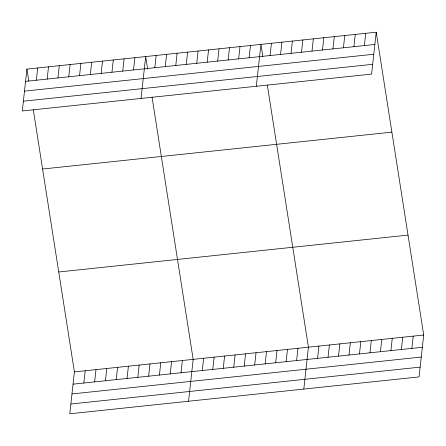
<?xml version="1.0" encoding="UTF-8"?>
<svg xmlns="http://www.w3.org/2000/svg" width="446" height="446" viewBox="0 0 446 446"><rect width="100%" height="100%" fill="white"/><g stroke="black" fill="none" stroke-linecap="round" stroke-linejoin="round"><path stroke-width="0.67" d="M26.922 69.097L22.3 110.976L371.59 74.092L376.218 32.212L26.922 69.097L28.806 81.088M36.366 80.213L37.72 67.959M47.164 79.076L48.514 66.816M57.958 77.933L59.312 65.679M68.756 76.796L70.111 64.536M79.55 75.653L80.904 63.399M90.348 74.515L91.703 62.256M101.142 73.373L102.496 61.119M33.294 109.733L74.41 371.908L69.782 413.788L419.078 376.903L423.7 335.024L376.218 32.212M111.94 72.235L113.295 59.976M83.854 383.025L85.203 370.765M122.739 71.092L124.088 58.839M94.647 381.882L96.001 369.628M133.532 69.955L134.887 57.696M105.446 380.745L106.795 368.485M141.059 98.432L145.68 56.558L147.665 69.214M116.239 379.602L117.593 367.348M154.807 67.708L156.161 55.449M127.038 378.464L128.392 366.205M165.288 66.599L166.642 54.345M137.831 377.327L139.185 365.068M175.763 65.495L177.118 53.236M148.63 376.184L149.984 363.93M186.244 64.386L187.599 52.132M159.423 375.047L160.777 362.788M196.725 63.282L198.074 51.022M170.221 373.904L171.576 361.65M207.2 62.172L208.555 49.919M181.02 372.767L182.369 360.507M217.681 61.069L219.036 48.809M188.546 401.244L193.168 359.37L152.053 97.195M228.157 59.959L229.512 47.705M202.294 370.52L203.644 358.261M238.638 58.855L239.993 46.596M212.77 369.411L214.125 357.157M249.119 57.751L250.468 45.492M223.251 368.307L224.606 356.047M256.327 86.262L260.949 44.388L262.828 56.374M233.732 367.197L235.081 354.944M270.075 55.538L271.43 43.279M244.207 366.094L245.562 353.834M280.551 54.429L281.905 42.175M254.688 364.984L256.037 352.73M291.032 53.325L292.386 41.065M265.164 363.88L266.518 351.621M301.513 52.215L302.862 39.962M275.645 362.771L276.999 350.517M311.988 51.112L313.343 38.852M286.126 361.667L287.475 349.408M322.469 50.002L323.824 37.748M296.601 360.558L297.956 348.304M332.945 48.898L334.299 36.639M303.81 389.074L308.431 347.194L267.321 85.024M343.426 47.789L344.78 35.535M317.558 358.344L318.912 346.09M353.907 46.685L355.256 34.426M328.039 357.24L329.393 344.981M364.382 45.576L365.737 33.322M338.514 356.137L339.869 343.877M348.995 355.027L350.35 342.773M359.476 353.923L360.825 341.664M369.951 352.814L371.306 340.56M380.432 351.71L381.787 339.451M390.908 350.601L392.263 338.347M401.389 349.497L402.744 337.237M411.87 348.387L413.219 336.133M25.573 81.356L374.863 44.472M24.491 91.129L373.781 54.245M23.382 101.197L372.672 64.319M42.593 169.023L391.883 132.144M58.738 271.982L408.029 235.098M74.41 371.908L423.7 335.024M73.055 384.162L422.345 347.283M71.973 393.941L421.269 357.056M70.864 404.009L420.154 367.13"/></g></svg>
